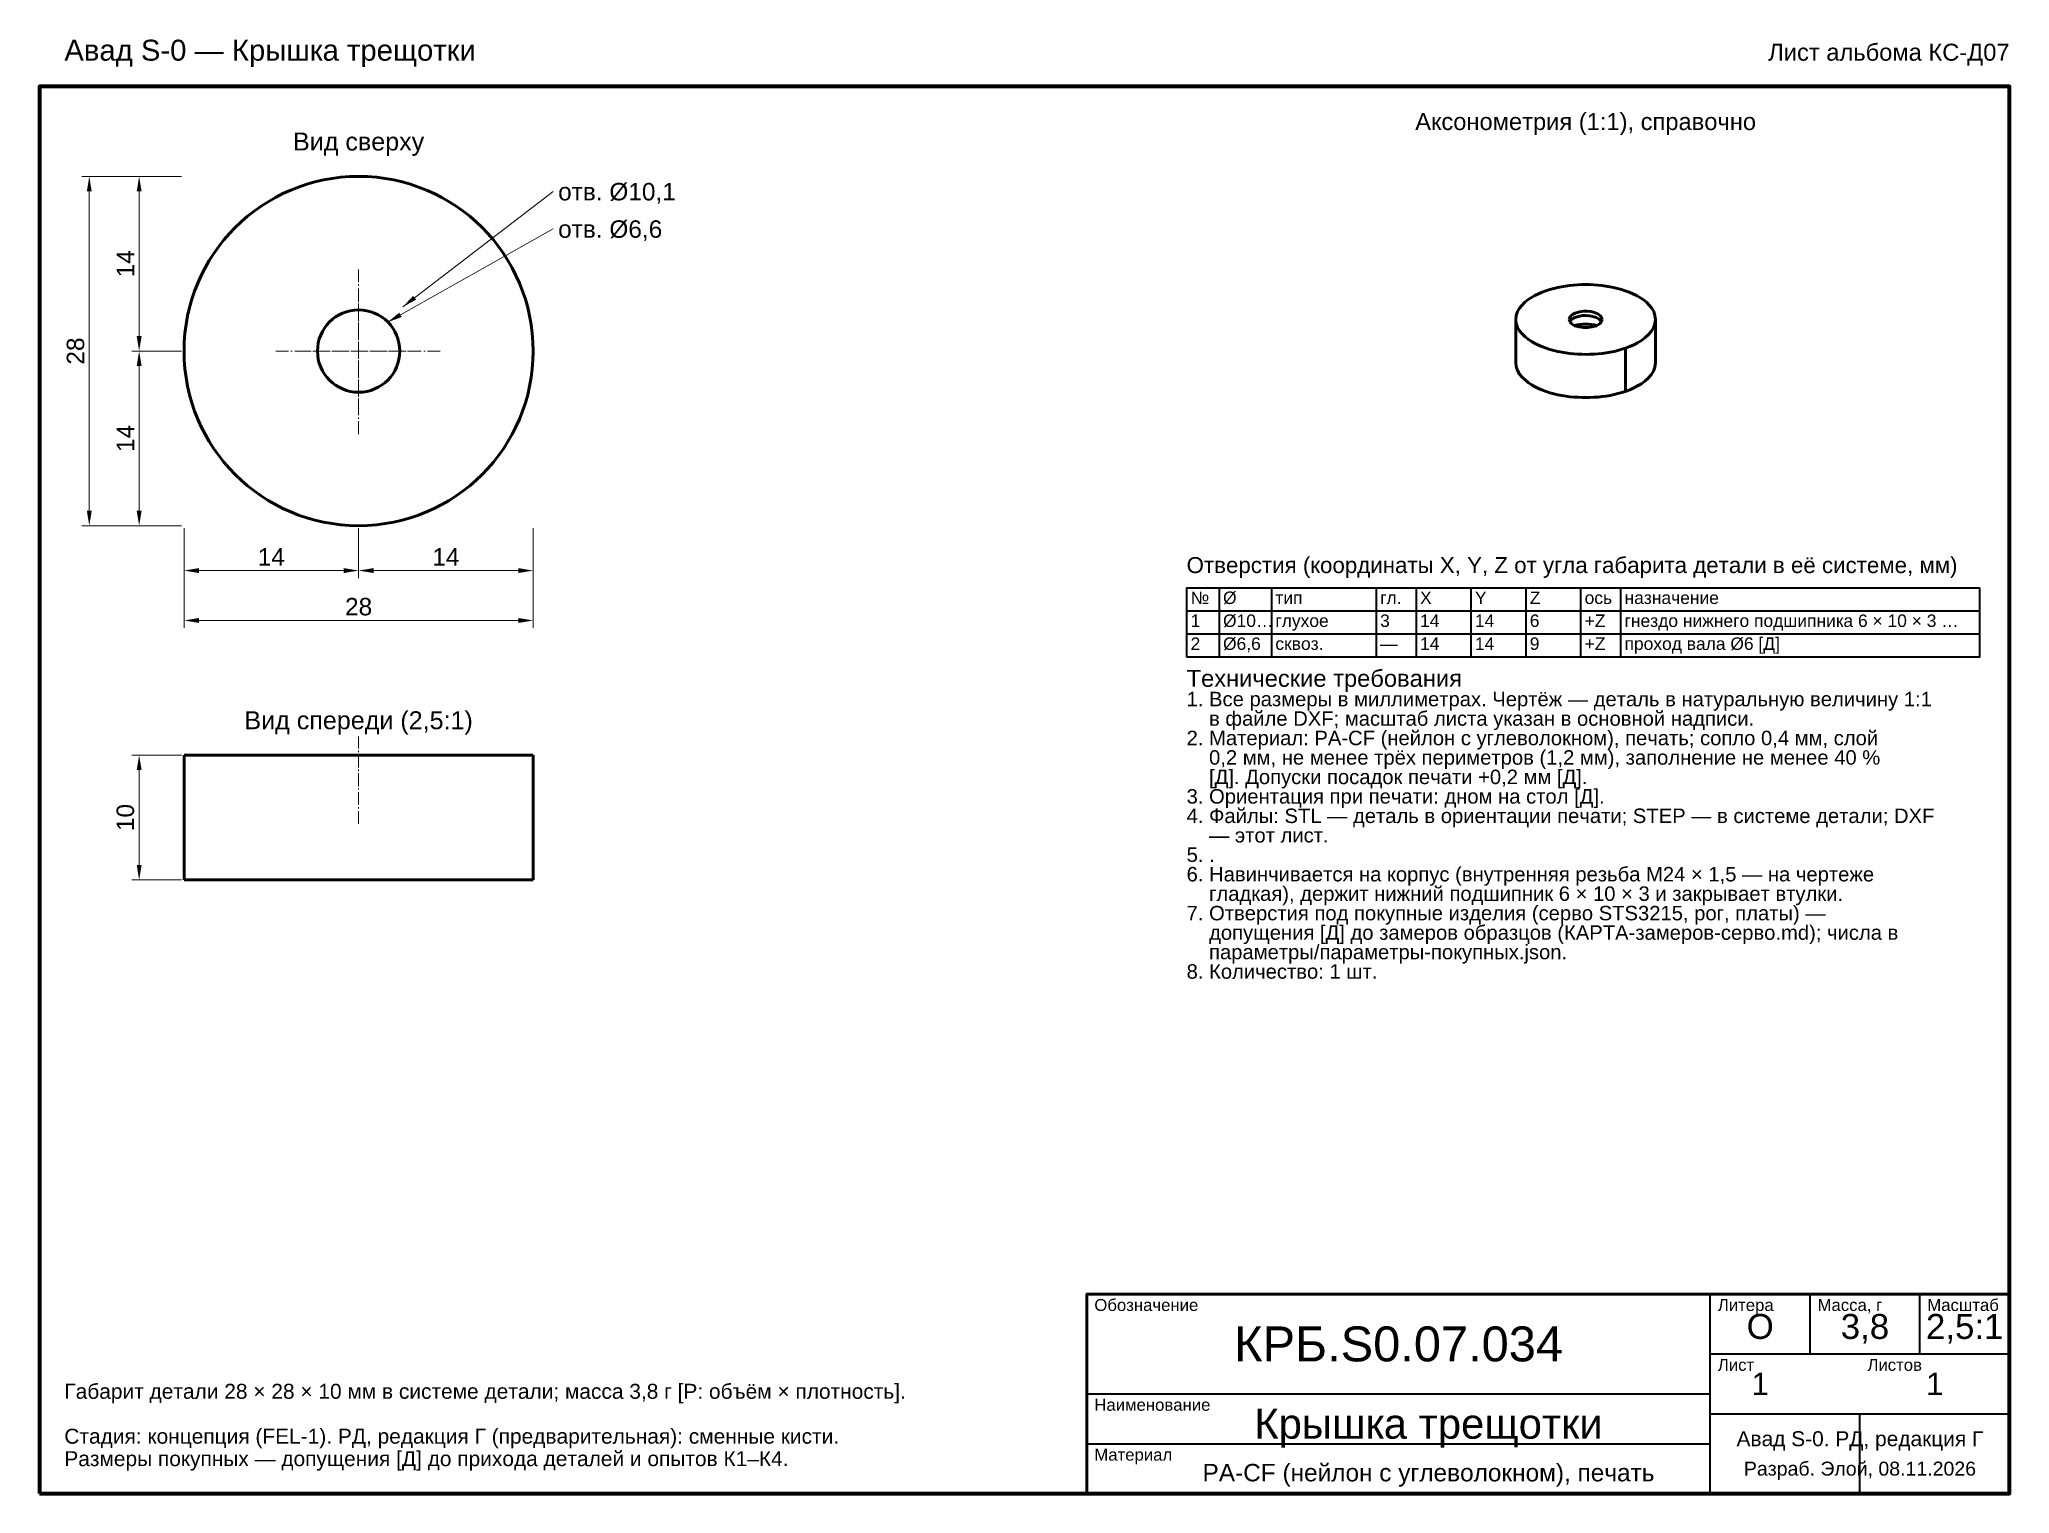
# Model space of a CAD drawing. Header units: millimetres. Extents: x 8 to 166, y 2 to 119.
import ezdxf
from ezdxf.enums import TextEntityAlignment as Align

# ---------------------------------------------------------------- set-up
doc = ezdxf.new("R2010")
doc.units = ezdxf.units.MM
doc.header["$LTSCALE"] = 0.4
doc.linetypes.add('DASHDOT', pattern=[3.556, 2.54, -0.508, 0, -0.508])
for name, color, linetype, lineweight in [('КОНТУР', 7, 'Continuous', 50), ('ОСИ', 1, 'DASHDOT', 18), ('РАЗМЕРЫ', 5, 'Continuous', 18), ('РАМКА', 7, 'Continuous', 70), ('ТАБЛИЦА', 7, 'Continuous', 35), ('ТЕКСТ', 7, 'Continuous', 25)]:
    doc.layers.add(name, color=color, linetype=linetype, lineweight=lineweight)
doc.styles.add('GOST', font='arial.ttf')
doc.dimstyles.new('GOST', dxfattribs={"dimtxt": 1.4, "dimasz": 1.2, "dimexe": 0.6, "dimexo": 0.2, "dimgap": 0.4, "dimtad": 1, "dimdec": 1, "dimtxsty": 'GOST', "dimcen": 2.5, "dimclrd": 5, "dimclre": 5, "dimclrt": 5, "dimazin": 3, "dimtfac": 1, "dimtmove": 0, "dimatfit": 3, "dimlwd": 18, "dimlwe": 18})

msp = doc.modelspace()

# ---------------------------------------------------------------- linework, layer by layer
at = {"layer": 'КОНТУР'}
for p, q in [((126.4, 92.67), (126.4, 96.13)), ((137.6, 92.67), (137.6, 96.13)), ((135.21, 90.37), (135.21, 93.84)), ((19.6, 51.2), (19.6, 61.2)), ((47.6, 51.2), (47.6, 61.2))]:
    msp.add_line(p, q, dxfattribs=at)
for points in [[(126.4, 96.13), (126.44, 96.45), (126.54, 96.76), (126.7, 97.04), (126.9, 97.29), (127.13, 97.52), (127.38, 97.72), (127.65, 97.9), (127.93, 98.06), (128.22, 98.2), (128.52, 98.33), (128.82, 98.44), (129.13, 98.54), (129.44, 98.62), (129.76, 98.7), (130.07, 98.76), (130.39, 98.81), (130.71, 98.86), (131.03, 98.89), (131.35, 98.91), (131.68, 98.93), (132, 98.93), (132.32, 98.93), (132.65, 98.91), (132.97, 98.89), (133.29, 98.86), (133.61, 98.81), (133.93, 98.76), (134.24, 98.7), (134.56, 98.62), (134.87, 98.54), (135.18, 98.44), (135.48, 98.33), (135.78, 98.2), (136.07, 98.06), (136.35, 97.9), (136.62, 97.72), (136.87, 97.52), (137.1, 97.29), (137.3, 97.04), (137.46, 96.76), (137.56, 96.45), (137.6, 96.13)], [(131.24, 96.67), (131.15, 96.64), (131.05, 96.59), (130.96, 96.54), (130.88, 96.48), (130.8, 96.41), (130.74, 96.33), (130.7, 96.23), (130.68, 96.13)], [(133.32, 96.13), (133.21, 96.4), (132.97, 96.58), (132.7, 96.69), (132.41, 96.76), (132.12, 96.79), (131.82, 96.79), (131.53, 96.75), (131.24, 96.67)], [(133.27, 95.96), (133.09, 96.16), (132.85, 96.29), (132.59, 96.38), (132.32, 96.43), (132.05, 96.45), (131.78, 96.44), (131.51, 96.4), (131.24, 96.33)], [(135.21, 93.84), (134.9, 93.74), (134.59, 93.65), (134.28, 93.57), (133.96, 93.51), (133.64, 93.45), (133.32, 93.41), (133, 93.38), (132.67, 93.35), (132.35, 93.34), (132.03, 93.33), (131.7, 93.34), (131.38, 93.35), (131.05, 93.37), (130.73, 93.4), (130.41, 93.45), (130.09, 93.5), (129.77, 93.56), (129.46, 93.64), (129.14, 93.72), (128.84, 93.82), (128.53, 93.93), (128.23, 94.06), (127.94, 94.2), (127.66, 94.36), (127.39, 94.54), (127.14, 94.74), (126.9, 94.97), (126.7, 95.22), (126.54, 95.5), (126.44, 95.81), (126.4, 96.13)], [(130.68, 96.13), (130.83, 95.82), (131.13, 95.63), (131.47, 95.53), (131.82, 95.48), (132.18, 95.48), (132.53, 95.53), (132.87, 95.63), (133.17, 95.82), (133.32, 96.13)], [(131.24, 96.33), (131.17, 96.3), (131.09, 96.27), (131.02, 96.23), (130.95, 96.19), (130.89, 96.14), (130.82, 96.09), (130.77, 96.03), (130.73, 95.96)], [(132.9, 95.65), (132.68, 95.7), (132.45, 95.73), (132.23, 95.75), (132, 95.76), (131.77, 95.75), (131.55, 95.73), (131.32, 95.7), (131.1, 95.65)], [(137.6, 96.13), (137.56, 95.78), (137.43, 95.46), (137.25, 95.16), (137.02, 94.89), (136.76, 94.66), (136.47, 94.45), (136.17, 94.27), (135.86, 94.1), (135.54, 93.96), (135.21, 93.84)], [(135.21, 90.37), (134.9, 90.27), (134.59, 90.19), (134.28, 90.11), (133.96, 90.04), (133.64, 89.99), (133.32, 89.95), (133, 89.91), (132.67, 89.89), (132.35, 89.87), (132.03, 89.87), (131.7, 89.87), (131.38, 89.89), (131.05, 89.91), (130.73, 89.94), (130.41, 89.98), (130.09, 90.04), (129.77, 90.1), (129.46, 90.17), (129.14, 90.26), (128.84, 90.36), (128.53, 90.47), (128.23, 90.6), (127.94, 90.74), (127.66, 90.9), (127.39, 91.08), (127.14, 91.28), (126.9, 91.51), (126.7, 91.76), (126.54, 92.04), (126.44, 92.35), (126.4, 92.67)], [(137.6, 92.67), (137.56, 92.32), (137.43, 91.99), (137.25, 91.69), (137.02, 91.43), (136.76, 91.19), (136.47, 90.98), (136.17, 90.8), (135.86, 90.64), (135.54, 90.5), (135.21, 90.37)], [(47.6, 61.2), (46.8, 61.2), (46, 61.2), (45.2, 61.2), (44.4, 61.2), (43.6, 61.2), (42.8, 61.2), (42, 61.2), (41.2, 61.2), (40.4, 61.2), (39.6, 61.2), (38.8, 61.2), (38, 61.2), (37.2, 61.2), (36.4, 61.2), (35.6, 61.2), (34.8, 61.2), (34, 61.2), (33.2, 61.2), (32.4, 61.2), (31.6, 61.2), (30.8, 61.2), (30, 61.2), (29.2, 61.2), (28.4, 61.2), (27.6, 61.2), (26.8, 61.2), (26, 61.2), (25.2, 61.2), (24.4, 61.2), (23.6, 61.2), (22.8, 61.2), (22, 61.2), (21.2, 61.2), (20.4, 61.2), (19.6, 61.2)], [(47.6, 51.2), (46.8, 51.2), (46, 51.2), (45.2, 51.2), (44.4, 51.2), (43.6, 51.2), (42.8, 51.2), (42, 51.2), (41.2, 51.2), (40.4, 51.2), (39.6, 51.2), (38.8, 51.2), (38, 51.2), (37.2, 51.2), (36.4, 51.2), (35.6, 51.2), (34.8, 51.2), (34, 51.2), (33.2, 51.2), (32.4, 51.2), (31.6, 51.2), (30.8, 51.2), (30, 51.2), (29.2, 51.2), (28.4, 51.2), (27.6, 51.2), (26.8, 51.2), (26, 51.2), (25.2, 51.2), (24.4, 51.2), (23.6, 51.2), (22.8, 51.2), (22, 51.2), (21.2, 51.2), (20.4, 51.2), (19.6, 51.2)]]:
    msp.add_lwpolyline(points, dxfattribs=at)
for radius in [14, 3.3]:
    msp.add_circle((33.6, 93.6), radius, dxfattribs=at)
at = {"layer": 'ОСИ'}
for p, q in [((33.6, 86.95), (33.6, 100.25)), ((33.6, 88.7), (33.6, 98.5)), ((26.95, 93.6), (40.25, 93.6)), ((28.7, 93.6), (38.5, 93.6)), ((33.6, 58.7), (33.6, 62.7)), ((33.6, 55.7), (33.6, 61.7))]:
    msp.add_line(p, q, dxfattribs=at)
at = {"layer": 'РАМКА', "lineweight": 70}
msp.add_lwpolyline([(8, 2), (166, 2), (166, 114.8), (8, 114.8), (8, 2)], dxfattribs=at)
at = {"layer": 'ТАБЛИЦА'}
for p, q in [((102.6, 74.6), (102.6, 69.08)), ((106.8, 74.6), (106.8, 69.08)), ((115.2, 74.6), (115.2, 69.08)), ((118.4, 74.6), (118.4, 69.08)), ((122.8, 74.6), (122.8, 69.08)), ((127.2, 74.6), (127.2, 69.08)), ((131.6, 74.6), (131.6, 69.08)), ((134.8, 74.6), (134.8, 69.08)), ((100, 72.76), (163.6, 72.76)), ((100, 70.92), (163.6, 70.92)), ((142, 2), (142, 18)), ((150, 13.2), (150, 18)), ((158.8, 13.2), (158.8, 18)), ((142, 13.2), (166, 13.2)), ((92, 10), (142, 10)), ((142, 8.4), (166, 8.4)), ((154, 2), (154, 8.4)), ((92, 6), (142, 6))]:
    msp.add_line(p, q, dxfattribs=at)
at = {"layer": 'ТАБЛИЦА', "lineweight": 35}
msp.add_lwpolyline([(100, 69.08), (163.6, 69.08), (163.6, 74.6), (100, 74.6), (100, 69.08)], dxfattribs=at)
at = {"layer": 'ТАБЛИЦА', "lineweight": 50}
msp.add_lwpolyline([(92, 2), (166, 2), (166, 18), (92, 18), (92, 2)], dxfattribs=at)

# ---------------------------------------------------------------- texts
at = {"layer": 'ТЕКСТ', "style": 'GOST'}
for s, height, p in [('Авад S-0 — Крышка трещотки', 1.68, (10, 116.88)), ('отв. Ø10,1', 1.4, (49.6, 105.68)), ('отв. Ø6,6', 1.4, (49.6, 102.68)), ('Отверстия (координаты X, Y, Z от угла габарита детали в её системе, мм)', 1.28, (100, 75.8)), ('№', 1, (100.32, 73.32)), ('Ø', 1, (102.92, 73.32)), ('X', 1, (118.72, 73.32)), ('Y', 1, (123.12, 73.32)), ('Z', 1, (127.52, 73.32)), ('тип', 1, (107.12, 73.32)), ('гл.', 1, (115.52, 73.32)), ('ось', 1, (131.92, 73.32)), ('назначение', 1, (135.12, 73.32)), ('1', 1, (100.32, 71.48)), ('Ø10…', 1, (102.92, 71.48)), ('глухое', 1, (107.12, 71.48)), ('3', 1, (115.52, 71.48)), ('14', 1, (118.72, 71.48)), ('14', 1, (123.12, 71.48)), ('6', 1, (127.52, 71.48)), ('+Z', 1, (131.92, 71.48)), ('гнездо нижнего подшипника 6 × 10 × 3 …', 1, (135.12, 71.48)), ('2', 1, (100.32, 69.64)), ('Ø6,6', 1, (102.92, 69.64)), ('сквоз.', 1, (107.12, 69.64)), ('—', 1, (115.52, 69.64)), ('14', 1, (118.72, 69.64)), ('14', 1, (123.12, 69.64)), ('9', 1, (127.52, 69.64)), ('+Z', 1, (131.92, 69.64)), ('проход вала Ø6 [Д]', 1, (135.12, 69.64)), ('Технические требования', 1.36, (100, 66.68)), ('1. Все размеры в миллиметрах. Чертёж — деталь в натуральную величину 1:1', 1.16, (100, 65.12)), ('    в файле DXF; масштаб листа указан в основной надписи.', 1.16, (100, 63.56)), ('2. Материал: PA-CF (нейлон с углеволокном), печать; сопло 0,4 мм, слой', 1.16, (100, 62)), ('    0,2 мм, не менее трёх периметров (1,2 мм), заполнение не менее 40 %', 1.16, (100, 60.44)), ('    [Д]. Допуски посадок печати +0,2 мм [Д].', 1.16, (100, 58.88)), ('3. Ориентация при печати: дном на стол [Д].', 1.16, (100, 57.32)), ('4. Файлы: STL — деталь в ориентации печати; STEP — в системе детали; DXF', 1.16, (100, 55.76)), ('5. .', 1.16, (100, 52.64)), ('    — этот лист.', 1.16, (100, 54.2)), ('6. Навинчивается на корпус (внутренняя резьба M24 × 1,5 — на чертеже', 1.16, (100, 51.08)), ('    гладкая), держит нижний подшипник 6 × 10 × 3 и закрывает втулки.', 1.16, (100, 49.52)), ('7. Отверстия под покупные изделия (серво STS3215, рог, платы) —', 1.16, (100, 47.96)), ('    допущения [Д] до замеров образцов (КАРТА-замеров-серво.md); числа в', 1.16, (100, 46.4)), ('    параметры/параметры-покупных.json.', 1.16, (100, 44.84)), ('8. Количество: 1 шт.', 1.16, (100, 43.28)), ('Обозначение', 0.96, (92.6, 16.64)), ('Литера', 0.96, (142.6, 16.64)), ('Масса, г', 0.96, (150.6, 16.64)), ('Масштаб', 0.96, (159.4, 16.64)), ('Лист', 0.96, (142.6, 11.84)), ('Листов', 0.96, (154.6, 11.84)), ('Габарит детали 28 × 28 × 10 мм в системе детали; масса 3,8 г [Р: объём × плотность].', 1.2, (10, 9.6)), ('Наименование', 0.96, (92.6, 8.64)), ('Стадия: концепция (FEL-1). РД, редакция Г (предварительная): сменные кисти.', 1.2, (10, 6)), ('Размеры покупных — допущения [Д] до прихода деталей и опытов К1–К4.', 1.2, (10, 4.2)), ('Материал', 0.96, (92.6, 4.64))]:
    msp.add_text(s, height=height, dxfattribs=at).set_placement(p)
msp.add_text('Лист альбома КС-Д07', height=1.36, dxfattribs=at).set_placement((166, 116.88), align=Align.RIGHT)
for s, height, p in [('Аксонометрия (1:1), справочно', 1.36, (132, 112)), ('Вид сверху', 1.44, (33.6, 110.4)), ('Вид спереди (2,5:1)', 1.44, (33.6, 64)), ('О', 2, (146, 15.4)), ('3,8', 2, (154.4, 15.4)), ('2,5:1', 2, (162.4, 15.4)), ('КРБ.S0.07.034', 2.8, (117, 14)), ('1', 1.8, (146, 10.8)), ('1', 1.8, (160, 10.8)), ('Крышка трещотки', 2.4, (119.4, 7.6)), ('Авад S-0. РД, редакция Г', 1.2, (154, 6.4)), ('PA-CF (нейлон с углеволокном), печать', 1.4, (119.4, 3.68)), ('Разраб. Элой, 08.11.2026', 1.12, (154, 4))]:
    msp.add_text(s, height=height, dxfattribs=at).set_placement(p, align=Align.MIDDLE_CENTER)

# ---------------------------------------------------------------- dimensions: what is measured, and where the dimension line sits
at = {"layer": 'РАЗМЕРЫ'}
for base, p1, p2 in [((12, 79.6), (19.6, 79.6), (19.6, 107.6)), ((16, 93.6), (19.6, 93.6), (19.6, 107.6)), ((16, 79.6), (19.6, 79.6), (19.6, 93.6)), ((16, 51.2), (19.6, 51.2), (19.6, 61.2))]:
    msp.add_linear_dim(base=base, p1=p1, p2=p2, angle=90, dimstyle='GOST', dxfattribs=at).render()
for base, p1, p2 in [((19.6, 76), (19.6, 79.6), (33.6, 79.6)), ((19.6, 72), (19.6, 79.6), (47.6, 79.6)), ((33.6, 76), (33.6, 79.6), (47.6, 79.6))]:
    msp.add_linear_dim(base=base, p1=p1, p2=p2, dimstyle='GOST', dxfattribs=at).render()

# ---------------------------------------------------------------- leaders
for points in [[(37.14, 97.14), (49.2, 106.4)], [(35.91, 95.91), (49.2, 103.4)]]:
    msp.add_leader(points, dimstyle='GOST', dxfattribs=at)

doc.saveas('drawing.dxf')
